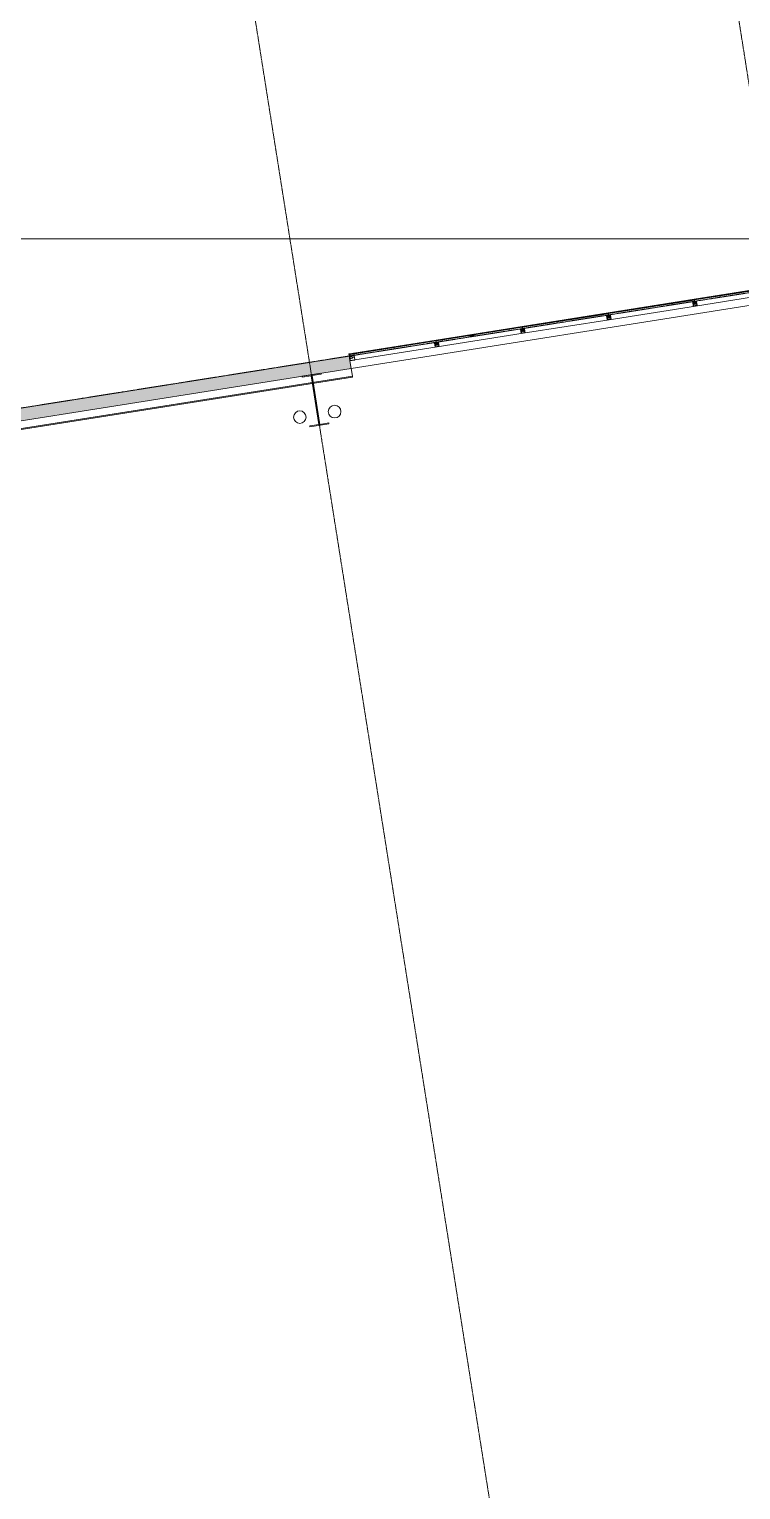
# Model space of a CAD drawing. Header units: millimetres. Extents: x -2612262 to -2065320, y 3717813 to 4283368.
# Drawn here: x -2246374 to -2237882, y 4038220 to 4055643 of the extents above; entities that cross this region are included whole.
import ezdxf

# ---------------------------------------------------------------- set-up
doc = ezdxf.new("R2010")
doc.units = ezdxf.units.MM
for name, pattern in [('Aligning Line', [3.2004, 1.6002, -1.6002]), ('Grid Line', [21, 12, -3, 3, -3]), ('Overhead', [4, 2.5, -1.5])]:
    doc.linetypes.add(name, pattern=pattern)
for name, color, linetype, lineweight in [('A-DETL-GENF', 92, 'Continuous', 5), ('A-FLOR', 192, 'Continuous', 5), ('A-FLOR-OVHD', 1, 'Overhead', 13), ('A-GENM', 13, 'Continuous', 5), ('A-GLAZ-CWMG', 51, 'Continuous', 5), ('A-WALL', 113, 'Continuous', 5), ('A-WALL-FNSH', 113, 'Continuous', 13), ('A-WALL-PATT', 111, 'Continuous', 13), ('G-ANNO-REFR', 1, 'Aligning Line', 5), ('P-SANR-FIXT', 6, 'Continuous', 5), ('S-BEAM', 12, 'Continuous', 5), ('S-GRID', 1, 'Continuous', 5)]:
    doc.layers.add(name, color=color, linetype=linetype, lineweight=lineweight)
picture_1 = doc.add_image_def('image1.jpg', size_in_pixel=(6528, 5638))

# ---------------------------------------------------------------- blocks, each defined once
blk = doc.blocks.new('Structural Framing 14 - Structural Framing 1-1145661-GA - Part B')
at = {"layer": 'S-BEAM', "lineweight": 13}
for p, q in [((-2242892, 4051539), (-2243119, 4051503)), ((-2243119, 4051503), (-2243118, 4051493)), ((-2243118, 4051493), (-2243009, 4051510)), ((-2243009, 4051510), (-2242917, 4050927)), ((-2242999, 4051512), (-2242891, 4051529)), ((-2242907, 4050929), (-2242999, 4051512)), ((-2242891, 4051529), (-2242892, 4051539)), ((-2242917, 4050927), (-2243026, 4050910)), ((-2243026, 4050910), (-2243024, 4050900)), ((-2243024, 4050900), (-2242797, 4050936)), ((-2242798, 4050946), (-2242907, 4050929)), ((-2242797, 4050936), (-2242798, 4050946))]:
    blk.add_line(p, q, dxfattribs=at)
blk = doc.blocks.new('Downpipe - Straight - 01 - 150D-1493271-GA - Part B')
at = {"layer": 'P-SANR-FIXT'}
for start, end in [(0, 180), (360, 180), (180, 0), (180, 360)]:
    blk.add_arc((-40, 100), 75, start, end, dxfattribs=at)
blk = doc.blocks.new('MulticellPanel_Polycarbonate_Danpal_1040w - Grey-2873888-GA - Part B')
at = {"layer": 'A-GENM'}
h = blk.add_hatch(dxfattribs=at)
h.set_pattern_fill('FP_25', color=256, style=0, pattern_type=2)
h.set_pattern_definition([(81, (1580554.66, -4352682.2), (-790.15067, 125.14757), []), (171, (1580554.66, -4352682.2), (-125.14757, -790.15067), [])])
h.paths.add_polyline_path([(-515, -6), (-513, -1), (-519, -3)])
h.paths.add_polyline_path([(-520, -13), (-515, -11), (-515, -6), (-520, -4), (-520, -13)])
h.paths.add_polyline_path([(-520, -2), (-513, -1), (-520, 7)])
h.paths.add_polyline_path([(-511, 0), (511, 0), (519, 8), (517, 16), (-517, 16), (-519, 8)])
h.paths.add_polyline_path([(515, -6), (519, -3), (513, -1)])
h.paths.add_polyline_path([(520, -14), (520, -4), (515, -6), (515, -11)])
h.paths.add_polyline_path([(513, -1), (520, -2), (520, 7)])
for p, q in [((-520, 13), (-520, 9)), ((-520, 7), (-520, -2)), ((517, 16), (-517, 16)), ((520, 9), (520, 13)), ((520, -2), (520, 7)), ((-520, -4), (-520, -13)), ((-519, -15), (-516, -15)), ((-515, -6), (-513, -1)), ((-515, -11), (-513, -6)), ((-513, -6), (-515, -6)), ((-513, -10), (-515, -11)), ((-514, -13), (-513, -10)), ((-511, 0), (511, 0)), ((513, -1), (515, -6)), ((515, -6), (513, -6)), ((513, -6), (515, -11)), ((515, -11), (513, -10)), ((513, -10), (514, -14)), ((516, -15), (519, -15)), ((520, -14), (520, -4))]:
    blk.add_line(p, q, dxfattribs=at)
for centre, radius, start, end in [((-517, 13), 3, 90, 180), ((-520, 8), 1.2, 270.0002, 89.9998), ((517, 13), 3, 360, 90), ((520, 8), 1.2, 90.0002, 269.9998), ((-520, -3), 1.2, 270.0002, 89.9998), ((-519, -14), 1.5, 225, 270), ((-516, -14), 1.5, 270, 333.1609), ((-511, -2), 2, 90, 158.7864), ((511, -2), 2, 21.2136, 90), ((516, -14), 1.5, 206.8391, 270), ((520, -3), 1.2, 90.0002, 269.9998), ((519, -14), 1.5, 270, 360)]:
    blk.add_arc(centre, radius, start, end, dxfattribs=at)
blk = doc.blocks.new('Rectangular Mullion - Frame_Framed Facade_Danpal_DPANMF BT1-1887959-GA - Part B')
at = {"layer": 'A-GLAZ-CWMG'}
for p, q in [((-2241518, 4051929), (-2242545, 4051766)), ((-2241519, 4051935), (-2242501, 4051779)), ((-2241521, 4051907), (-2242496, 4051753)), ((-2241506, 4051852), (-2242487, 4051697)), ((-2242554, 4051771), (-2242559, 4051770)), ((-2242558, 4051764), (-2242559, 4051770)), ((-2242553, 4051765), (-2242558, 4051764)), ((-2242558, 4051761), (-2242558, 4051764))]:
    blk.add_line(p, q, dxfattribs=at)
blk = doc.blocks.new('MulticellPanel_Polycarbonate_Danpal_1040w - Grey-V91-GA - Part B')
at = {"layer": 'A-GENM'}
h = blk.add_hatch(dxfattribs=at)
h.set_pattern_fill('FP_26', color=256, style=0, pattern_type=2)
h.set_pattern_definition([(81, (1579514.66, -4352682.2), (-790.15067, 125.14757), []), (171, (1579514.66, -4352682.2), (-125.14757, -790.15067), [])])
h.paths.add_polyline_path([(-515, -6), (-513, -1), (-519, -3)])
h.paths.add_polyline_path([(-520, -14), (-515, -11), (-515, -6), (-520, -4)])
h.paths.add_polyline_path([(-520, -2), (-513, -1), (-520, 7)])
h.paths.add_polyline_path([(-511, 0), (511, 0), (519, 8), (517, 16), (-517, 16), (-519, 8)])
h.paths.add_polyline_path([(515, -6), (519, -3), (513, -1)])
h.paths.add_polyline_path([(520, -14), (520, -4), (515, -6), (515, -11)])
h.paths.add_polyline_path([(513, -1), (520, -2), (520, 7)])
for p, q in [((-520, 13), (-520, 9)), ((-520, 7), (-520, -2)), ((517, 16), (-517, 16)), ((520, 9), (520, 13)), ((520, -2), (520, 7)), ((-520, -4), (-520, -14)), ((-519, -15), (-516, -15)), ((-515, -6), (-513, -1)), ((-515, -11), (-513, -6)), ((-513, -6), (-515, -6)), ((-513, -10), (-515, -11)), ((-514, -14), (-513, -10)), ((-511, 0), (511, 0)), ((513, -1), (515, -6)), ((515, -6), (513, -6)), ((513, -6), (515, -11)), ((515, -11), (513, -10)), ((513, -10), (514, -14)), ((516, -15), (519, -15)), ((520, -14), (520, -4))]:
    blk.add_line(p, q, dxfattribs=at)
for centre, radius, start, end in [((-517, 13), 3, 90, 180), ((-520, 8), 1.2, 270.0002, 89.9998), ((517, 13), 3, 360, 90), ((520, 8), 1.2, 90.0002, 269.9998), ((-520, -3), 1.2, 270.0002, 89.9998), ((-519, -14), 1.5, 180, 270), ((-516, -14), 1.5, 270, 333.1609), ((-511, -2), 2, 90, 158.7864), ((511, -2), 2, 21.2136, 90), ((516, -14), 1.5, 206.8391, 270), ((520, -3), 1.2, 90.0002, 269.9998), ((519, -14), 1.5, 270, 360)]:
    blk.add_arc(centre, radius, start, end, dxfattribs=at)
blk = doc.blocks.new('MulticellPanel_Polycarbonate_Danpal_1040w - Grey-V92-GA - Part B')
at = {"layer": 'A-GENM'}
h = blk.add_hatch(dxfattribs=at)
h.set_pattern_fill('FP_27', color=256, style=0, pattern_type=2)
h.set_pattern_definition([(81, (1578474.66, -4352682.2), (-790.15067, 125.14757), []), (171, (1578474.66, -4352682.2), (-125.14757, -790.15067), [])])
h.paths.add_polyline_path([(-515, -6), (-513, -1), (-519, -3)])
h.paths.add_polyline_path([(-520, -14), (-515, -11), (-515, -6), (-520, -4)])
h.paths.add_polyline_path([(-520, -2), (-513, -1), (-520, 7)])
h.paths.add_polyline_path([(-511, 0), (511, 0), (519, 8), (517, 16), (-517, 16), (-519, 8)])
h.paths.add_polyline_path([(515, -6), (519, -3), (513, -1)])
h.paths.add_polyline_path([(520, -14), (520, -4), (515, -6), (515, -11)])
h.paths.add_polyline_path([(513, -1), (520, -2), (520, 7)])
for p, q in [((-520, 13), (-520, 9)), ((-520, 7), (-520, -2)), ((517, 16), (-517, 16)), ((520, 9), (520, 13)), ((520, -2), (520, 7)), ((-520, -4), (-520, -14)), ((-519, -15), (-516, -15)), ((-515, -6), (-513, -1)), ((-515, -11), (-513, -6)), ((-513, -6), (-515, -6)), ((-513, -10), (-515, -11)), ((-514, -14), (-513, -10)), ((-511, 0), (511, 0)), ((513, -1), (515, -6)), ((515, -6), (513, -6)), ((513, -6), (515, -11)), ((515, -11), (513, -10)), ((513, -10), (514, -14)), ((516, -15), (519, -15)), ((520, -14), (520, -4))]:
    blk.add_line(p, q, dxfattribs=at)
for centre, radius, start, end in [((-517, 13), 3, 90, 180), ((-520, 8), 1.2, 270.0002, 89.9998), ((517, 13), 3, 360, 90), ((520, 8), 1.2, 90.0002, 269.9998), ((-520, -3), 1.2, 270.0002, 89.9998), ((-519, -14), 1.5, 180, 270), ((-516, -14), 1.5, 270, 333.1609), ((-511, -2), 2, 90, 158.7864), ((511, -2), 2, 21.2136, 90), ((516, -14), 1.5, 206.8391, 270), ((520, -3), 1.2, 90.0002, 269.9998), ((519, -14), 1.5, 270, 360)]:
    blk.add_arc(centre, radius, start, end, dxfattribs=at)
blk = doc.blocks.new('MulticellPanel_Polycarbonate_Danpal_1040w - Grey-V93-GA - Part B')
at = {"layer": 'A-GENM'}
h = blk.add_hatch(dxfattribs=at)
h.set_pattern_fill('FP_28', color=256, style=0, pattern_type=2)
h.set_pattern_definition([(81, (1577434.66, -4352682.2), (-790.15067, 125.14757), []), (171, (1577434.66, -4352682.2), (-125.14757, -790.15067), [])])
h.paths.add_polyline_path([(-515, -6), (-513, -1), (-519, -3)])
h.paths.add_polyline_path([(-520, -14), (-515, -11), (-515, -6), (-520, -4)])
h.paths.add_polyline_path([(-520, -2), (-513, -1), (-520, 7)])
h.paths.add_polyline_path([(-511, 0), (511, 0), (519, 8), (517, 16), (-517, 16), (-519, 8)])
h.paths.add_polyline_path([(515, -6), (519, -3), (513, -1)])
h.paths.add_polyline_path([(520, -14), (520, -4), (515, -6), (515, -11)])
h.paths.add_polyline_path([(513, -1), (520, -2), (520, 7)])
for p, q in [((-520, 13), (-520, 9)), ((-520, 7), (-520, -2)), ((517, 16), (-517, 16)), ((520, 9), (520, 13)), ((520, -2), (520, 7)), ((-520, -4), (-520, -14)), ((-519, -15), (-516, -15)), ((-515, -6), (-513, -1)), ((-515, -11), (-513, -6)), ((-513, -6), (-515, -6)), ((-513, -10), (-515, -11)), ((-514, -14), (-513, -10)), ((-511, 0), (511, 0)), ((513, -1), (515, -6)), ((515, -6), (513, -6)), ((513, -6), (515, -11)), ((515, -11), (513, -10)), ((513, -10), (514, -14)), ((516, -15), (519, -15)), ((520, -14), (520, -4))]:
    blk.add_line(p, q, dxfattribs=at)
for centre, radius, start, end in [((-517, 13), 3, 90, 180), ((-520, 8), 1.2, 270.0002, 89.9998), ((517, 13), 3, 360, 90), ((520, 8), 1.2, 90.0002, 269.9998), ((-520, -3), 1.2, 270.0002, 89.9998), ((-519, -14), 1.5, 180, 270), ((-516, -14), 1.5, 270, 333.1609), ((-511, -2), 2, 90, 158.7864), ((511, -2), 2, 21.2136, 90), ((516, -14), 1.5, 206.8391, 270), ((520, -3), 1.2, 90.0002, 269.9998), ((519, -14), 1.5, 270, 360)]:
    blk.add_arc(centre, radius, start, end, dxfattribs=at)
blk = doc.blocks.new('MulticellPanel_Polycarbonate_Danpal_1040w - Grey-V94-GA - Part B')
at = {"layer": 'A-GENM'}
h = blk.add_hatch(dxfattribs=at)
h.set_pattern_fill('FP_29', color=256, style=0, pattern_type=2)
h.set_pattern_definition([(81, (1576394.66, -4352682.2), (-790.15067, 125.14757), []), (171, (1576394.66, -4352682.2), (-125.14757, -790.15067), [])])
h.paths.add_polyline_path([(-515, -6), (-513, -1), (-519, -3)])
h.paths.add_polyline_path([(-520, -14), (-515, -11), (-515, -6), (-520, -4)])
h.paths.add_polyline_path([(-520, -2), (-513, -1), (-520, 7)])
h.paths.add_polyline_path([(-511, 0), (511, 0), (519, 8), (517, 16), (-517, 16), (-519, 8)])
h.paths.add_polyline_path([(515, -6), (519, -3), (513, -1)])
h.paths.add_polyline_path([(520, -14), (520, -4), (515, -6), (515, -11), (519, -13)])
h.paths.add_polyline_path([(513, -1), (520, -2), (520, 7)])
for p, q in [((-520, 13), (-520, 9)), ((-520, 7), (-520, -2)), ((517, 16), (-517, 16)), ((520, -2), (520, 7)), ((-520, -4), (-520, -14)), ((-519, -15), (-516, -15)), ((-515, -6), (-513, -1)), ((-515, -11), (-513, -6)), ((-513, -6), (-515, -6)), ((-513, -10), (-515, -11)), ((-514, -14), (-513, -10)), ((-511, 0), (511, 0)), ((513, -1), (515, -6)), ((515, -6), (513, -6)), ((513, -6), (515, -11)), ((515, -11), (513, -10)), ((513, -10), (514, -14)), ((516, -15), (519, -15)), ((520, -14), (520, -4))]:
    blk.add_line(p, q, dxfattribs=at)
for centre, radius, start, end in [((-517, 13), 3, 90, 180), ((-520, 8), 1.2, 270.0002, 89.9998), ((517, 13), 3, 45, 90), ((520, 8), 1.2, 180, 269.9998), ((-520, -3), 1.2, 270.0002, 89.9998), ((-519, -14), 1.5, 180, 270), ((-516, -14), 1.5, 270, 333.1609), ((-511, -2), 2, 90, 158.7864), ((511, -2), 2, 21.2136, 90), ((516, -14), 1.5, 206.8391, 270), ((520, -3), 1.2, 90.0002, 269.9998), ((519, -14), 1.5, 270, 360)]:
    blk.add_arc(centre, radius, start, end, dxfattribs=at)
blk = doc.blocks.new('Rectangular Mullion - Frame_Framed Facade_Danpal_DPANMF BT1-1113569-GA - Part B')
at = {"layer": 'A-GLAZ-CWMG'}
for p, q in [((-2231891, 4013047), (-2232918, 4012885)), ((-2231890, 4013041), (-2232917, 4012879)), ((-2231893, 4013020), (-2232908, 4012859)), ((-2231878, 4012965), (-2232905, 4012802))]:
    blk.add_line(p, q, dxfattribs=at)
blk = doc.blocks.new('Rectangular Mullion - Frame_Framed Facade_Danpal_DPANMF BT1-1887978-GA - Part B')
at = {"layer": 'A-GLAZ-CWMG'}
for p, q in [((-2237462, 4052577), (-2238437, 4052423)), ((-2237416, 4052579), (-2238436, 4052417)), ((-2237459, 4052551), (-2238427, 4052397)), ((-2237450, 4052495), (-2238424, 4052341)), ((-2237386, 4052589), (-2237409, 4052586)), ((-2237385, 4052584), (-2237408, 4052580)), ((-2237382, 4052563), (-2237399, 4052560)), ((-2237373, 4052507), (-2237391, 4052504)), ((-2237386, 4052589), (-2237385, 4052584)), ((-2237385, 4052584), (-2237382, 4052563)), ((-2237382, 4052563), (-2237381, 4052559)), ((-2237373, 4052511), (-2237373, 4052507))]:
    blk.add_line(p, q, dxfattribs=at)
blk = doc.blocks.new('Rectangular Mullion - DPANMF BT1-1105306-GA - Part B')
at = {"layer": 'A-DETL-GENF'}
for p, q in [((45, 67), (-13, 67)), ((-13, 67), (-13, -7)), ((-11, 46), (-11, 65)), ((-11, 65), (46, 65)), ((0, 46), (-11, 46)), ((-11, 20), (-11, 45)), ((-11, 45), (-1, 45)), ((-1, 20), (-11, 20)), ((-11, -5), (-11, 19)), ((-11, 19), (-1, 19)), ((-2, 4), (-8, 4)), ((-8, 4), (-8, -5)), ((-6, -14), (-6, 2)), ((-6, 2), (-3, 2)), ((-2, 42), (-4, 41)), ((-4, 40), (15, 40)), ((-4, 24), (-2, 22)), ((15, 24), (-4, 24)), ((-4, 1), (-4, -2)), ((-3, 2), (-3, -1)), ((-3, -2), (-3, 1)), ((-2, 0), (-2, 4)), ((-1, 45), (-1, 42)), ((1, 41), (-1, 41)), ((-1, 23), (-1, 20)), ((-1, 23), (1, 23)), ((-1, 19), (-1, 14)), ((-1, 14), (0, 14)), ((0, 42), (0, 46)), ((0, 14), (0, 22)), ((1, 44), (1, 41)), ((1, 23), (1, 20)), ((2, 41), (2, 44)), ((15, 41), (2, 41)), ((2, 20), (2, 23)), ((2, 23), (15, 23)), ((44, 33), (25, 33)), ((25, 31), (44, 31)), ((45, 12), (37, 12)), ((37, 12), (37, 11)), ((37, 11), (47, 11)), ((47, 65), (42, 65)), ((42, 65), (42, 63)), ((42, 63), (45, 63)), ((45, 63), (45, 34)), ((45, 30), (45, 12)), ((47, 11), (47, 65)), ((-13, -7), (-8, -7)), ((-8, -5), (-11, -5)), ((-8, -7), (-8, -16)), ((-8, -16), (-2, -16)), ((-4, -14), (-6, -14)), ((-4, -2), (-4, -3)), ((-4, -3), (-4, -12)), ((-3, -12), (-2, -12)), ((-2, -11), (-2, -2)), ((-1, -11), (-2, -11)), ((-2, -12), (-2, -16)), ((-2, -16), (-2, -13)), ((-2, -16), (46, -16)), ((0, -14), (0, -12)), ((44, -14), (0, -14)), ((44, -1), (42, -6)), ((43, -6), (44, -1)), ((43, -12), (43, -11)), ((43, -11), (46, -11)), ((46, -6), (44, -7)), ((46, -11), (44, -11)), ((44, -11), (44, -14)), ((48, 0), (46, -6)), ((46, -16), (46, -11)), ((46, -11), (46, -12))]:
    blk.add_line(p, q, dxfattribs=at)
for centre, radius, start, end in [((-4, 40), 0.3, 120, 270), ((-4, 24), 0.3, 90, 240), ((-3, 0), 0.834, 236.0388, 360), ((1, 44), 0.5, 360, 180), ((1, 20), 0.5, 180, 360), ((15, 32), 9.2, 9.8791, 91.6261), ((15, 32), 8, 270, 91.7438), ((15, 32), 9.2, 270, 350.121), ((25, 34), 1, 189.8791, 270), ((25, 30), 1, 90, 170.121), ((44, 34), 1, 270, 0), ((44, 30), 1, 0, 90), ((-3, -12), 0.5, 180, 270), ((-4, -14), 0.5, 270, 360), ((-2, -11), 0.5, 180, 270), ((-1, -12), 0.7, 360, 90), ((35, -1), 0.4, 40.5832, 186.9264), ((46, 0), 11.6, 183.4449, 257.2858), ((82, 37), 59.8, 218.9937, 226.1468), ((41, -6), 0.88, 222.5702, 338.0118), ((44, -6), 0.48, 168.5298, 286.4274), ((44, -1), 0.32, 348.5298, 158.0118), ((44, -10), 3.39, 323.7277, 346.2387), ((48, -1), 0.4, 353.5953, 160.3625), ((10, -1), 39.1, 346.2387, 0.9519)]:
    blk.add_arc(centre, radius, start, end, dxfattribs=at)
for points, knots in [([(-3, 1), (-3, 1), (-3, 1), (-4, 1), (-4, 1), (-4, 1), (-4, 1), (-4, 1), (-4, 1)], [0, 0, 0, 0, 0.125, 0.25, 0.5, 0.666667, 0.833333, 1, 1, 1, 1]), ([(-1, 41), (-1, 41), (-1, 42), (-1, 42), (-1, 42), (-1, 42), (-2, 42), (-2, 42)], [0, 0, 0, 0, 0.125, 0.25, 0.375, 0.625, 1, 1, 1, 1]), ([(-2, 22), (-2, 22), (-2, 22), (-1, 22), (-1, 22), (-1, 23), (-1, 23), (-1, 23)], [0, 0, 0, 0, 0.25, 0.5, 0.75, 0.875, 1, 1, 1, 1]), ([(-1, 42), (-1, 41), (-1, 41), (-1, 41), (-1, 41), (-1, 41), (-1, 41), (0, 42), (0, 42), (0, 42), (0, 42), (0, 42), (0, 42)], [0, 0, 0, 0, 0.083333, 0.1875, 0.291667, 0.375, 0.458333, 0.583333, 0.666667, 0.75, 0.875, 1, 1, 1, 1]), ([(0, 22), (0, 22), (0, 22), (0, 23), (0, 23), (-1, 23), (-1, 23), (-1, 23), (-1, 23), (-1, 23), (-1, 23)], [0, 0, 0, 0, 0.333333, 0.416667, 0.5, 0.583333, 0.666667, 0.75, 0.84375, 1, 1, 1, 1]), ([(46, 65), (46, 65), (46, 65), (46, 65), (46, 65), (46, 65), (46, 65), (46, 65), (46, 66), (46, 66), (46, 66), (46, 67), (46, 67), (45, 67), (45, 67), (45, 67)], [0, 0, 0, 0, 0.041667, 0.104167, 0.177083, 0.239583, 0.333333, 0.416667, 0.5, 0.666667, 0.729167, 0.791667, 0.84375, 0.90625, 1, 1, 1, 1]), ([(-2, -13), (-2, -13), (-2, -12), (-2, -12), (-3, -13), (-3, -13), (-3, -13), (-3, -13), (-3, -13), (-4, -13), (-4, -13), (-4, -14), (-4, -14), (-4, -14)], [0, 0, 0, 0, 0.072917, 0.1875, 0.291667, 0.5, 0.583333, 0.666667, 0.729167, 0.791667, 0.854167, 0.916667, 1, 1, 1, 1]), ([(-2, -2), (-2, -2), (-2, -2), (-2, -2), (-2, -2), (-3, -2), (-3, -2), (-3, -2), (-3, -2), (-3, -2)], [0, 0, 0, 0, 0.111111, 0.222222, 0.333333, 0.444444, 0.555556, 0.708333, 1, 1, 1, 1]), ([(46, -12), (46, -12), (46, -12), (46, -13), (46, -12), (46, -12), (47, -12), (47, -12), (47, -12)], [0, 0, 0, 0, 0.147059, 0.294118, 0.411765, 0.588235, 0.823529, 1, 1, 1, 1])]:
    blk.add_open_spline(points, degree=3, knots=knots, dxfattribs=at)
blk = doc.blocks.new('Rectangular Mullion - Frame_Framed Facade_Danpal_DPANMF BT1-2873950-GA - Part B')
at = {"layer": 'A-GLAZ-CWMG'}
for p, q in [((-60, 57), (-60, 55)), ((-60, 1), (-13, 1)), ((-13, 1), (-13, -24)), ((-57, -21), (-59, -21)), ((-59, -21), (-59, -26)), ((-57, -24), (-57, -21)), ((-11, -26), (-5, -26)), ((-5, -17), (0, -17)), ((-5, -26), (-5, -17))]:
    blk.add_line(p, q, dxfattribs=at)
blk = doc.blocks.new('Rectangular Mullion - DPAEC50-1105308-GA - Part B')
at = {"layer": 'A-DETL-GENF'}
for p, q in [((24, 54), (-24, 54)), ((-24, 54), (-24, 5)), ((-23, 3), (-18, 3)), ((-22, 7), (-22, 34)), ((-21, 43), (-21, 50)), ((-21, 35), (-18, 35)), ((-17, 7), (-21, 6)), ((-20, 51), (-1, 51)), ((-20, 41), (-20, 43)), ((-15, 18), (-20, 9)), ((-20, 9), (-15, 17)), ((-20, 9), (-20, 7)), ((-20, 8), (-20, 9)), ((-14, 8), (-20, 8)), ((-20, 7), (-14, 7)), ((-17, 40), (-19, 40)), ((-10, 37), (-18, 37)), ((-18, 35), (-18, 22)), ((-16, 22), (-17, 35)), ((-17, 35), (-9, 35)), ((-9, 20), (-14, 20)), ((-14, 19), (-10, 19)), ((-9, 9), (-13, 8)), ((-13, 7), (-7, 9)), ((-8, 2), (-12, 1)), ((-12, 1), (-9, 1)), ((-8, 37), (-9, 37)), ((9, 34), (-9, 34)), ((-9, 34), (-8, 34)), ((-7, 9), (-9, 5)), ((-9, 4), (-7, 4)), ((-8, 36), (-8, 37)), ((-8, 34), (-8, 22)), ((-8, 5), (-6, 10)), ((-6, 10), (-8, 9)), ((-8, 2), (-6, 5)), ((-6, 5), (-8, 5)), ((-7, 4), (-8, 2)), ((-7, 22), (-7, 34)), ((-7, 34), (7, 34)), ((-4, 23), (3, 23)), ((3, 23), (-4, 23)), ((-1, 51), (0, 52)), ((0, 52), (1, 51)), ((1, 51), (20, 51)), ((8, 9), (6, 10)), ((6, 10), (8, 5)), ((8, 5), (6, 5)), ((6, 5), (8, 2)), ((7, 34), (7, 22)), ((9, 5), (7, 9)), ((7, 9), (13, 7)), ((8, 2), (7, 4)), ((7, 4), (9, 4)), ((9, 37), (8, 37)), ((8, 37), (8, 36)), ((8, 22), (8, 34)), ((8, 34), (9, 34)), ((12, 1), (8, 2)), ((9, 35), (17, 35)), ((14, 20), (9, 20)), ((13, 8), (9, 9)), ((9, 1), (12, 1)), ((18, 37), (10, 37)), ((10, 19), (14, 19)), ((20, 8), (14, 8)), ((14, 7), (20, 7)), ((20, 9), (15, 18)), ((15, 17), (20, 9)), ((17, 35), (16, 22)), ((19, 40), (17, 40)), ((21, 6), (17, 7)), ((18, 22), (18, 35)), ((18, 35), (21, 35)), ((18, 3), (23, 3)), ((20, 43), (20, 41)), ((20, 7), (20, 9)), ((20, 9), (20, 8)), ((21, 50), (21, 43)), ((22, 34), (22, 7)), ((24, 5), (24, 54))]:
    blk.add_line(p, q, dxfattribs=at)
for centre, radius, start, end in [((-23, 5), 1, 180, 270), ((-21, 39), 2.1, 75, 15), ((-21, 34), 1, 90, 180), ((-21, 7), 1, 180, 275), ((-20, 50), 1.2, 90, 180), ((-21, 39), 3.7, 75, 100.9055), ((-21, 39), 3.7, 325.4192, 15), ((-9, 28), 6, 90, 178.5709), ((137, 25), 152, 178.5709, 182.4896), ((137, 25), 152, 182.9076, 186.319), ((-9, 28), 5.2, 90, 178.5709), ((137, 25), 151, 178.5709, 181.8369), ((137, 25), 151, 182.064, 186.2791), ((137, 25), 152, 186.7358, 188.8939), ((137, 25), 151, 186.7315, 189.0318), ((-12, 2), 0.975, 188.8939, 275.24), ((-10, 38), 0.706, 289.0493, 354.5477), ((-4, 17), 6.58, 156.7371, 181.8449), ((16, 17), 26.5, 181.8449, 197.5886), ((-9, 36), 1, 270, 360), ((-4, 17), 5.98, 90, 181.8449), ((-4, 17), 6.58, 131.8412, 150.9148), ((16, 17), 25.9, 181.8449, 197.6717), ((-9, 4), 0.4, 157.1611, 284), ((-9, 2), 0.963, 275.24, 334.4387), ((-4, 17), 6.58, 90, 125.1634), ((3, 17), 5.98, 358.1551, 90), ((3, 17), 6.58, 54.8366, 90), ((9, 36), 1, 180, 270), ((3, 17), 6.58, 29.0852, 48.1588), ((-16, 17), 25.9, 342.3283, 358.1551), ((9, 2), 0.963, 205.5613, 264.76), ((10, 38), 0.706, 185.4523, 250.9507), ((9, 28), 6, 1.4287, 89.9792), ((9, 28), 5.2, 1.4291, 90), ((-16, 17), 26.5, 342.4114, 358.1551), ((9, 4), 0.4, 256, 22.8389), ((3, 17), 6.58, 358.1551, 23.2629), ((-137, 25), 151, 350.9682, 353.2685), ((12, 2), 0.975, 264.76, 351.1061), ((-137, 25), 151, 353.7209, 357.936), ((-137, 25), 152, 351.1061, 353.2642), ((-137, 25), 151, 358.1631, 1.4291), ((-137, 25), 152, 353.681, 357.0924), ((-137, 25), 152, 357.5109, 1.4287), ((21, 39), 3.7, 165, 214.5808), ((21, 39), 2.1, 165, 105), ((20, 50), 1.2, 360, 90), ((21, 39), 3.7, 79.0945, 105), ((21, 34), 1, 360, 90), ((21, 7), 1, 265, 360), ((23, 5), 1, 270, 360)]:
    blk.add_arc(centre, radius, start, end, dxfattribs=at)
for points, knots in [([(-18, 22), (-18, 22), (-18, 21), (-17, 21), (-17, 21), (-17, 21), (-17, 22), (-16, 22), (-16, 22), (-16, 22), (-16, 22)], [0, 0, 0, 0, 0.125, 0.25, 0.5, 0.625, 0.75, 0.875, 0.9375, 1, 1, 1, 1]), ([(-18, 3), (-18, 3), (-18, 4), (-18, 4), (-17, 4), (-17, 4), (-17, 4), (-17, 4), (-17, 5), (-17, 5), (-17, 5), (-17, 5), (-16, 6), (-16, 6), (-16, 6), (-16, 6), (-16, 6), (-17, 7), (-17, 7), (-17, 7), (-17, 7)], [0, 0, 0, 0, 0.083333, 0.166667, 0.208333, 0.25, 0.333333, 0.375, 0.416667, 0.458333, 0.5, 0.583333, 0.666667, 0.729167, 0.791667, 0.84375, 0.885417, 0.927083, 0.96875, 1, 1, 1, 1]), ([(16, 22), (16, 22), (16, 22), (16, 22), (17, 22), (17, 22), (17, 21), (18, 21), (18, 22)], [0, 0, 0, 0, 0.0625, 0.125, 0.1875, 0.3125, 0.4375, 1, 1, 1, 1]), ([(17, 7), (17, 7), (17, 7), (17, 7), (16, 6), (16, 6), (16, 6), (16, 6), (16, 6), (17, 5), (17, 5), (17, 4), (18, 3), (18, 3)], [0, 0, 0, 0, 0.03125, 0.072917, 0.114583, 0.15625, 0.208333, 0.270833, 0.333333, 0.416667, 0.583333, 0.75, 1, 1, 1, 1])]:
    blk.add_open_spline(points, degree=3, knots=knots, dxfattribs=at)
blk = doc.blocks.new('Rectangular Mullion - Mullion_FramedFacade_Danpal_DPAEC50-2873940-GA - Part B')
at = {"layer": 'A-GLAZ-CWMG'}
for p, q in [((-18, 3), (-23, 3)), ((-20, 9), (-22, 9)), ((-21, 6), (-17, 7)), ((-20, 7), (-20, 9)), ((-14, 7), (-20, 7)), ((-9, 1), (-12, 1)), ((-8, 9), (-6, 10)), ((-6, 10), (-8, 5)), ((-8, 5), (-6, 5)), ((-6, 5), (-8, 2)), ((3, 23), (-4, 23)), ((8, 5), (6, 10)), ((6, 10), (8, 9)), ((8, 2), (6, 5)), ((6, 5), (8, 5)), ((12, 1), (9, 1)), ((20, 7), (14, 7)), ((17, 7), (21, 6)), ((23, 3), (18, 3)), ((22, 9), (20, 9)), ((20, 9), (20, 7))]:
    blk.add_line(p, q, dxfattribs=at)
for centre, radius, start, end in [((-23, 5), 1, 180, 270), ((-21, 7), 1, 227.5, 275), ((137, 25), 152, 186.7358, 188.8939), ((-12, 2), 0.975, 188.8939, 275.24), ((-4, 17), 5.98, 90, 181.8449), ((16, 17), 25.9, 181.8449, 197.6717), ((-9, 2), 0.963, 275.24, 334.4387), ((3, 17), 5.98, 358.1551, 90), ((-16, 17), 25.9, 342.3283, 358.1551), ((9, 2), 0.963, 205.5613, 264.76), ((12, 2), 0.975, 264.76, 351.1061), ((-137, 25), 152, 351.1061, 353.2642), ((21, 7), 1, 265, 0), ((23, 5), 1, 270, 0)]:
    blk.add_arc(centre, radius, start, end, dxfattribs=at)
for points, knots in [([(-17, 7), (-17, 7), (-17, 7), (-17, 7), (-16, 6), (-16, 6), (-16, 6), (-16, 6), (-16, 6), (-17, 5), (-17, 5), (-17, 5), (-17, 5), (-17, 4), (-17, 4), (-17, 4), (-17, 4), (-18, 4), (-18, 4), (-18, 3), (-18, 3)], [-1, -1, -1, -1, -0.96875, -0.927083, -0.885417, -0.84375, -0.791667, -0.729167, -0.666667, -0.583333, -0.5, -0.458333, -0.416667, -0.375, -0.333333, -0.25, -0.208333, -0.166667, -0.083333, 0, 0, 0, 0]), ([(18, 3), (18, 3), (17, 4), (17, 5), (17, 5), (16, 6), (16, 6), (16, 6), (16, 6), (16, 6), (17, 7), (17, 7), (17, 7), (17, 7)], [-1, -1, -1, -1, -0.75, -0.583333, -0.416667, -0.333333, -0.270833, -0.208333, -0.15625, -0.114583, -0.072917, -0.03125, 0, 0, 0, 0])]:
    blk.add_open_spline(points, degree=3, knots=knots, dxfattribs=at)

msp = doc.modelspace()

# ---------------------------------------------------------------- hatches: boundary and pattern name
at = {"layer": 'A-WALL-PATT', "lineweight": 5}
h = msp.add_hatch(dxfattribs=at)
h.set_pattern_fill('FP_2', color=256, style=0, pattern_type=2)
h.set_pattern_definition([(50, (0, 0), (1457.47236, -127.5124), [152.4, -1676.4]), (355, (0, 0), (-281.9423, 1528.4541), [121.92, -1341.12]), (100.451, (121.5, -10.6), (1175.54118, 1400.9327), [129.52, -1424.721]), (46.184, (0, 406.4), (2168.6325, -336.3419), [228.6, -2514.6]), (96.636, (180.7, 378.4), (1899.2207, 1979.4208), [194.28, -2137.081]), (351.184, (0, 406.4), (1899.2401, 1979.4025), [182.88, -2011.68]), (21, (203.2, 304.8), (1212.9148, -818.1215), [152.4, -1676.4]), (326, (203.2, 304.8), (494.41695, 1473.50445), [121.92, -1341.12]), (71.451, (304.3, 236.6), (1707.33713, 655.36968), [129.52, -1424.721]), (37.5, (0, 0), (24.709387, 676.44024), [67.056, -1257.808, 67.056, -1294.384, -1346.2]), (37.5, (0, 0), (24.709387, 676.44024), [-2686.304, 67.056, -1279.144]), (7.5, (0, 0), (534.55775, 801.44425), [67.056, -709.168, 67.056, -1227.328, -513.08]), (7.5, (0, 0), (534.55775, 801.44425), [-2070.608, 67.056, -446.024]), (327.5, (-453.14, 0), (1084.727506, -45.831226), [67.056, -440.944, 67.056, -1517.904, -2103.12]), (327.5, (-453.14, 0), (1084.727506, -45.831226), [-2092.96, 67.056, -2036.064]), (317.5, (-656.3, 0), (1185.03465, 203.41354), [67.056, -593.344, 67.056, -985.52, -1493.52]), (317.5, (-656.3, 0), (1185.03465, 203.41354), [-1712.976, 67.056, -1426.464])])
h.paths.add_polyline_path([(-2326119.7, 4038356.3), (-2314553.9, 4040188.2), (-2314577.3, 4040336.4), (-2326143.2, 4038504.5)])
h.paths.add_polyline_path([(-2309615.4, 4040970.4), (-2308247.8, 4041187.1), (-2308271.3, 4041335.2), (-2309638.9, 4041118.6)])
h.paths.add_polyline_path([(-2306404.8, 4041479), (-2286532.5, 4044626.5), (-2286556, 4044774.7), (-2306428.3, 4041627.1), (-2306418.7, 4041566.9)])
h.paths.add_polyline_path([(-2284689.5, 4044918.5), (-2282506.7, 4045264.2), (-2282530.2, 4045412.4), (-2284713, 4045066.6), (-2284703.4, 4045006.4)])
h.paths.add_polyline_path([(-2277568.3, 4046046.4), (-2251907.2, 4050110.9), (-2251930.6, 4050259), (-2277591.8, 4046194.6)])
h.paths.add_polyline_path([(-2250064.2, 4050402.8), (-2242531.4, 4051595.9), (-2242554.9, 4051744.1), (-2250087.6, 4050550.9), (-2250078.1, 4050490.7)])
h = msp.add_hatch(dxfattribs=at)
h.set_pattern_fill('FP_1', color=256, style=0, pattern_type=2)
h.set_pattern_definition([(0, (0, 0), (812.8, 203.2), [67.056, -542.544, 67.056, -542.544, -3251.2]), (0, (0, 0), (812.8, 203.2), [-1219.2, 67.056, -1152.144, 67.056, -542.544, -1422.4]), (0, (0, 0), (812.8, 203.2), [-3048, 67.056, -339.344, 67.056, -948.944]), (120, (304.8, 101.6), (-582.376362, 602.305448), [67.056, -542.544, 67.056, -542.544, -3251.2]), (120, (304.8, 101.6), (-582.376362, 602.305448), [-1219.2, 67.056, -1152.144, 67.056, -542.544, -1422.4]), (120, (304.8, 101.6), (-582.376362, 602.305448), [-3048, 67.056, -339.344, 67.056, -948.944]), (240, (406.4, 508), (-230.423638, -805.505448), [67.056, -542.544, 67.056, -542.544, -3251.2]), (240, (406.4, 508), (-230.423638, -805.505448), [-1219.2, 67.056, -1152.144, 67.056, -542.544, -1422.4]), (240, (406.4, 508), (-230.423638, -805.505448), [-3048, 67.056, -339.344, 67.056, -948.944])])
h.paths.add_polyline_path([(-2325955.3, 4038277.1), (-2314537.6, 4040085.5), (-2314539.5, 4040097.4), (-2325957.1, 4038288.9)])
h.paths.add_polyline_path([(-2309599.2, 4040867.7), (-2308231.6, 4041084.3), (-2308233.4, 4041096.2), (-2309601, 4040879.6), (-2309599.3, 4040868.3)])
h.paths.add_polyline_path([(-2306388.5, 4041376.3), (-2286516.3, 4044523.8), (-2286518.2, 4044535.7), (-2306390.4, 4041388.1), (-2306388.6, 4041376.8)])
h.paths.add_polyline_path([(-2284673.2, 4044815.7), (-2282490.5, 4045161.5), (-2282492.3, 4045173.3), (-2284675.1, 4044827.6), (-2284673.3, 4044816.3)])
h.paths.add_polyline_path([(-2277552, 4045943.7), (-2251890.9, 4050008.2), (-2251892.8, 4050020), (-2255828.2, 4049396.7), (-2277553.9, 4045955.5), (-2277552.1, 4045944.2)])
h.paths.add_polyline_path([(-2250047.9, 4050300.1), (-2242515.1, 4051493.2), (-2242517, 4051505), (-2250049.8, 4050311.9), (-2250048, 4050300.6)])

# ---------------------------------------------------------------- linework, layer by layer
at = {"layer": 'A-FLOR'}
for p, q in [((-2236588.2, 4053143.9), (-2256857.7, 4053143.9)), ((-2237489.6, 4052394.5), (-2242531.4, 4051595.9))]:
    msp.add_line(p, q, dxfattribs=at)
at = {"layer": 'A-FLOR-OVHD'}
msp.add_line((-2325995, 4038527.9), (-2236242.9, 4052743.8), dxfattribs=at)
msp.add_line((-2325995, 4038527.9), (-2236242.9, 4052743.8), dxfattribs=at)
at = {"layer": 'A-WALL', "color": 250, "lineweight": 13}
for p, q in [((-2242554.9, 4051744.1), (-2250087.6, 4050550.9)), ((-2242531.4, 4051595.9), (-2242546, 4051687.7)), ((-2242531.4, 4051595.9), (-2250064.2, 4050402.8))]:
    msp.add_line(p, q, dxfattribs=at)
at = {"layer": 'A-WALL'}
msp.add_line((-2242517, 4051505), (-2250049.8, 4050311.9), dxfattribs=at)
at = {"layer": 'A-WALL', "color": 7}
msp.add_line((-2242517, 4051505), (-2242531.4, 4051595.9), dxfattribs=at)
at = {"layer": 'A-WALL-FNSH', "color": 7, "lineweight": 5}
for p, q in [((-2250047.9, 4050300.1), (-2242515.1, 4051493.2)), ((-2242515.1, 4051493.2), (-2242517, 4051505))]:
    msp.add_line(p, q, dxfattribs=at)
at = {"layer": 'S-GRID', "linetype": 'Grid Line'}
for p, q in [((-2235781.9, 4005912.8), (-2245066.5, 4064531.3)), ((-2229896.4, 4005189.8), (-2239295.5, 4064531.7)), ((-2325985, 4038529.5), (-2226640.2, 4054264.8))]:
    msp.add_line(p, q, dxfattribs=at)

# ---------------------------------------------------------------- block references
at = {"layer": 'A-GENM', "rotation": 9.000328388146853}
for name, p in [('MulticellPanel_Polycarbonate_Danpal_1040w - Grey-V94-GA - Part B', (-2237919.4, 4052478.2)), ('MulticellPanel_Polycarbonate_Danpal_1040w - Grey-V93-GA - Part B', (-2238946.6, 4052315.5)), ('MulticellPanel_Polycarbonate_Danpal_1040w - Grey-V92-GA - Part B', (-2239973.8, 4052152.8)), ('MulticellPanel_Polycarbonate_Danpal_1040w - Grey-V91-GA - Part B', (-2241001, 4051990.1)), ('MulticellPanel_Polycarbonate_Danpal_1040w - Grey-2873888-GA - Part B', (-2242028.1, 4051827.4))]:
    msp.add_blockref(name, p, dxfattribs=at)
at = {"layer": 'A-GLAZ-CWMG'}
for name, p in [('Rectangular Mullion - Frame_Framed Facade_Danpal_DPANMF BT1-1887978-GA - Part B', (0, 0)), ('Rectangular Mullion - Frame_Framed Facade_Danpal_DPANMF BT1-1113569-GA - Part B', (-6546, 39375.7)), ('Rectangular Mullion - Frame_Framed Facade_Danpal_DPANMF BT1-1113569-GA - Part B', (-7573.2, 39213)), ('Rectangular Mullion - Frame_Framed Facade_Danpal_DPANMF BT1-1113569-GA - Part B', (-8600.4, 39050.3)), ('Rectangular Mullion - Frame_Framed Facade_Danpal_DPANMF BT1-1887959-GA - Part B', (0, 0))]:
    msp.add_blockref(name, p, dxfattribs=at)
at = {"layer": 'A-GLAZ-CWMG', "extrusion": (0, 0, -1), "rotation": 170.9996716118532}
for name, p in [('Rectangular Mullion - DPAEC50-1105308-GA - Part B', (2238433, 4052396.9)), ('Rectangular Mullion - Mullion_FramedFacade_Danpal_DPAEC50-2873940-GA - Part B', (2238433, 4052396.9)), ('Rectangular Mullion - DPAEC50-1105308-GA - Part B', (2239460.2, 4052234.2)), ('Rectangular Mullion - Mullion_FramedFacade_Danpal_DPAEC50-2873940-GA - Part B', (2239460.2, 4052234.2)), ('Rectangular Mullion - DPAEC50-1105308-GA - Part B', (2240487.4, 4052071.5)), ('Rectangular Mullion - Mullion_FramedFacade_Danpal_DPAEC50-2873940-GA - Part B', (2240487.4, 4052071.5)), ('Rectangular Mullion - DPANMF BT1-1105306-GA - Part B', (2242543.3, 4051756)), ('Rectangular Mullion - DPAEC50-1105308-GA - Part B', (2241514.6, 4051908.8)), ('Rectangular Mullion - Mullion_FramedFacade_Danpal_DPAEC50-2873940-GA - Part B', (2241514.6, 4051908.8))]:
    msp.add_blockref(name, p, dxfattribs=at)
at = {"layer": 'A-GLAZ-CWMG', "rotation": 189.0003283881468}
msp.add_blockref('Rectangular Mullion - Frame_Framed Facade_Danpal_DPANMF BT1-2873950-GA - Part B', (-2242554.9, 4051744), dxfattribs=at)
at = {"layer": 'P-SANR-FIXT'}
for p in [(-2243104, 4050915.5), (-2242689.2, 4050981.2)]:
    msp.add_blockref('Downpipe - Straight - 01 - 150D-1493271-GA - Part B', p, dxfattribs=at)
at = {"layer": 'S-BEAM'}
msp.add_blockref('Structural Framing 14 - Structural Framing 1-1145661-GA - Part B', (0, 0), dxfattribs=at)

# ---------------------------------------------------------------- pictures from other files: only their frames are drawn
at = {"layer": 'G-ANNO-REFR'}
image = msp.add_image(picture_1, insert=(-2382054.9, 4283368.1), size_in_units=(433000, 373966.6), rotation=-122.11743, dxfattribs=at)
image.dxf.flags = 15

doc.saveas('drawing.dxf')
